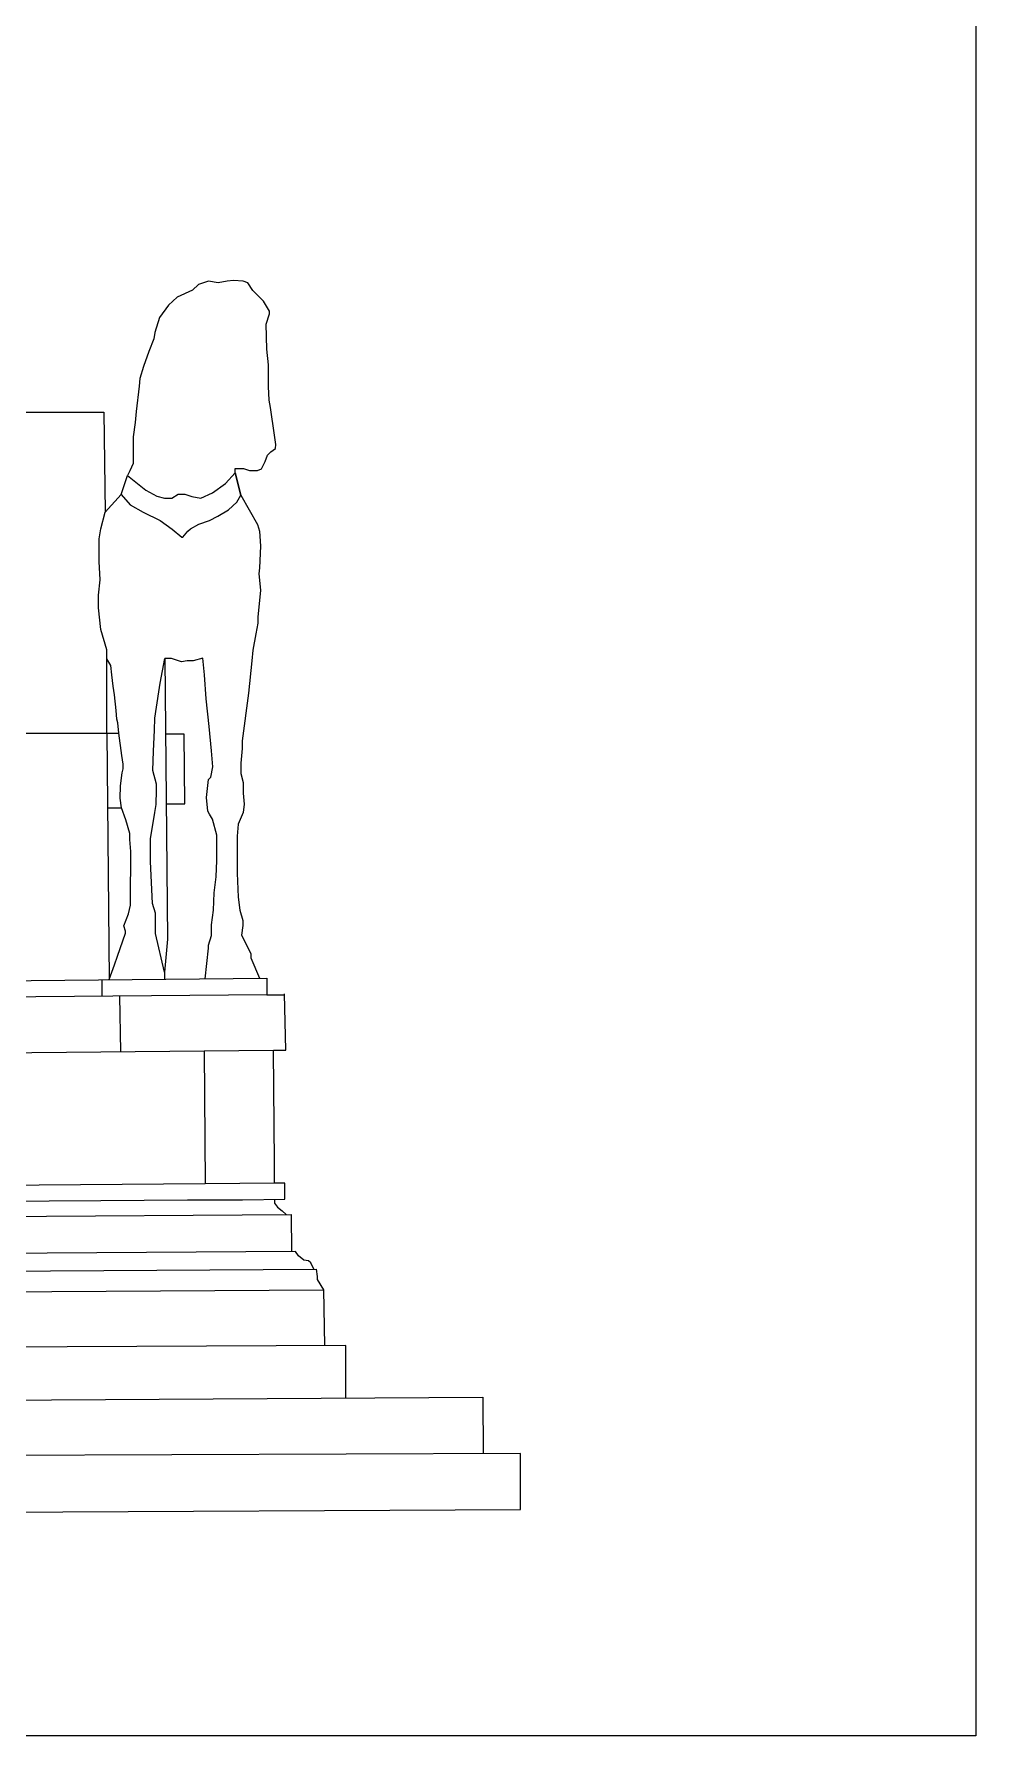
# Model space of a CAD drawing. Header units: inches. Extents: x 23.9 to 48.3, y 11.3 to 24.3.
# Drawn here: x 24.451 to 24.851, y 11.268 to 11.991 of the extents above; entities that cross this region are included whole.
import ezdxf

# ---------------------------------------------------------------- set-up
doc = ezdxf.new("R2010")
doc.units = ezdxf.units.IN
doc.header["$MEASUREMENT"] = 0
doc.layers.add('foto', color=7, linetype='Continuous')
doc.layers.add('çizgi', color=10, linetype='Continuous')
picture_1 = doc.add_image_def('image1.jpg', size_in_pixel=(1984, 2806))

msp = doc.modelspace()

# ---------------------------------------------------------------- linework, layer by layer
at = {"layer": 'çizgi'}
for p, q in [((24.53557, 11.88664), (24.5329, 11.88635)), ((24.53965, 11.88635), (24.53557, 11.88664)), ((24.51168, 11.87956), (24.50795, 11.87613)), ((24.51807, 11.88259), (24.51168, 11.87956)), ((24.52075, 11.88494), (24.51807, 11.88259)), ((24.52493, 11.88631), (24.52075, 11.88494)), ((24.52905, 11.88561), (24.52493, 11.88631)), ((24.5329, 11.88635), (24.52905, 11.88561)), ((24.54168, 11.88559), (24.53965, 11.88635)), ((24.54371, 11.88236), (24.54168, 11.88559)), ((24.5483, 11.87782), (24.54371, 11.88236)), ((24.50795, 11.87613), (24.50417, 11.87086)), ((24.55088, 11.87353), (24.5483, 11.87782)), ((24.54938, 11.86802), (24.55088, 11.87249)), ((24.55088, 11.87249), (24.55088, 11.87353)), ((24.50417, 11.87086), (24.5021, 11.86453)), ((24.5497, 11.85739), (24.54938, 11.86802)), ((24.50168, 11.86185), (24.49951, 11.85644)), ((24.5021, 11.86453), (24.50168, 11.86185)), ((24.49951, 11.85644), (24.49734, 11.8501)), ((24.55046, 11.85073), (24.5497, 11.85739)), ((24.55046, 11.84148), (24.55046, 11.85073)), ((24.49575, 11.84492), (24.49539, 11.84162)), ((24.49734, 11.8501), (24.49575, 11.84492)), ((24.49539, 11.84162), (24.49423, 11.83086)), ((24.55076, 11.83571), (24.55046, 11.84148)), ((24.42882, 11.83068), (24.48045, 11.83068)), ((24.48045, 11.83068), (24.48106, 11.78812)), ((24.49423, 11.83086), (24.49373, 11.82621)), ((24.55123, 11.83257), (24.55076, 11.83571)), ((24.55293, 11.82084), (24.55123, 11.83257)), ((24.49373, 11.82621), (24.49289, 11.8201)), ((24.49289, 11.8201), (24.49289, 11.8131)), ((24.55141, 11.81369), (24.55338, 11.81517)), ((24.55349, 11.81689), (24.55293, 11.82084)), ((24.55338, 11.81517), (24.55349, 11.81689)), ((24.49289, 11.80873), (24.49151, 11.80572)), ((24.49289, 11.8131), (24.49289, 11.80873)), ((24.5475, 11.80653), (24.54903, 11.8096)), ((24.54903, 11.8096), (24.55001, 11.8124)), ((24.55001, 11.8124), (24.55141, 11.81369)), ((24.48778, 11.79568), (24.4905, 11.80371)), ((24.49151, 11.80572), (24.4905, 11.80371)), ((24.4905, 11.80371), (24.49823, 11.79749)), ((24.52659, 11.79629), (24.53221, 11.8003)), ((24.53221, 11.8003), (24.53634, 11.80489)), ((24.53634, 11.80489), (24.53634, 11.80667)), ((24.53634, 11.80667), (24.53981, 11.80667)), ((24.53634, 11.80489), (24.53871, 11.79533)), ((24.53871, 11.79533), (24.53634, 11.80489)), ((24.53981, 11.80667), (24.54235, 11.80576)), ((24.54235, 11.80576), (24.54574, 11.80576)), ((24.54574, 11.80576), (24.5475, 11.80653)), ((24.48106, 11.78812), (24.48778, 11.79568)), ((24.48778, 11.79568), (24.49162, 11.79115)), ((24.49823, 11.79749), (24.50304, 11.79496)), ((24.50304, 11.79496), (24.50623, 11.79409)), ((24.50623, 11.79409), (24.50931, 11.79409)), ((24.50931, 11.79409), (24.51207, 11.79577)), ((24.51207, 11.79577), (24.51488, 11.79577)), ((24.51488, 11.79577), (24.51785, 11.79479)), ((24.51785, 11.79479), (24.52168, 11.79411)), ((24.52168, 11.79411), (24.52659, 11.79629)), ((24.53701, 11.79236), (24.53871, 11.79533)), ((24.53871, 11.79533), (24.54582, 11.78289)), ((24.47923, 11.78099), (24.48106, 11.78812)), ((24.49162, 11.79115), (24.49711, 11.78806)), ((24.49711, 11.78806), (24.50442, 11.78454)), ((24.52535, 11.7845), (24.52892, 11.78633)), ((24.52892, 11.78633), (24.53341, 11.78906)), ((24.53341, 11.78906), (24.53701, 11.79236)), ((24.47847, 11.77674), (24.47923, 11.78099)), ((24.50442, 11.78454), (24.50951, 11.78093)), ((24.50951, 11.78093), (24.51364, 11.7774)), ((24.51408, 11.7774), (24.51614, 11.78003)), ((24.51614, 11.78003), (24.51724, 11.78103)), ((24.51724, 11.78103), (24.52078, 11.783)), ((24.52078, 11.783), (24.52535, 11.7845)), ((24.54582, 11.78289), (24.54664, 11.77999)), ((24.54664, 11.77999), (24.54704, 11.77369)), ((24.47847, 11.76712), (24.47847, 11.77674)), ((24.51364, 11.7774), (24.51408, 11.7774)), ((24.54704, 11.77369), (24.54667, 11.76443)), ((24.47884, 11.75933), (24.47847, 11.76712)), ((24.54667, 11.76443), (24.5464, 11.7618)), ((24.47811, 11.75276), (24.47884, 11.75933)), ((24.5464, 11.7618), (24.547, 11.7549)), ((24.47811, 11.74744), (24.47811, 11.75276)), ((24.547, 11.7549), (24.54588, 11.7434)), ((24.47915, 11.73822), (24.47811, 11.74744)), ((24.54588, 11.7434), (24.54588, 11.74094)), ((24.48167, 11.72956), (24.47915, 11.73822)), ((24.54504, 11.73637), (24.54374, 11.72936)), ((24.54588, 11.74094), (24.54504, 11.73637)), ((24.48167, 11.69406), (24.48167, 11.72956)), ((24.54374, 11.72936), (24.54334, 11.72486)), ((24.48336, 11.72294), (24.48167, 11.72576)), ((24.48386, 11.71894), (24.48336, 11.72294)), ((24.50436, 11.71541), (24.50636, 11.72581)), ((24.50919, 11.72581), (24.50636, 11.72581)), ((24.50636, 11.72581), (24.50753, 11.60646)), ((24.51047, 11.72541), (24.50919, 11.72581)), ((24.51345, 11.72447), (24.51047, 11.72541)), ((24.51589, 11.72487), (24.51345, 11.72447)), ((24.51846, 11.72487), (24.51589, 11.72487)), ((24.52254, 11.72594), (24.51846, 11.72487)), ((24.52322, 11.71888), (24.52254, 11.72594)), ((24.54334, 11.72486), (24.54194, 11.71116)), ((24.48444, 11.71414), (24.48386, 11.71894)), ((24.48491, 11.71038), (24.48444, 11.71414)), ((24.5038, 11.71162), (24.50436, 11.71541)), ((24.52395, 11.70869), (24.52322, 11.71888)), ((24.48575, 11.70379), (24.48491, 11.71038)), ((24.50215, 11.70043), (24.5038, 11.71162)), ((24.52517, 11.697), (24.52395, 11.70869)), ((24.54194, 11.71116), (24.53923, 11.6908)), ((24.486, 11.70001), (24.48575, 11.70379)), ((24.48646, 11.69852), (24.486, 11.70001)), ((24.48685, 11.69406), (24.48646, 11.69852)), ((24.50194, 11.69543), (24.50215, 11.70043)), ((24.42984, 11.69406), (24.48167, 11.69406)), ((24.48167, 11.69406), (24.48272, 11.58925)), ((24.48167, 11.69406), (24.48685, 11.69406)), ((24.48814, 11.68462), (24.48685, 11.69406)), ((24.50155, 11.68643), (24.50194, 11.69543)), ((24.51461, 11.69363), (24.50668, 11.69363)), ((24.51481, 11.66405), (24.51461, 11.69363)), ((24.52617, 11.68665), (24.52517, 11.697)), ((24.48869, 11.68084), (24.48814, 11.68462)), ((24.50133, 11.67815), (24.50155, 11.68643)), ((24.52676, 11.67981), (24.52617, 11.68665)), ((24.53923, 11.68762), (24.53873, 11.68134)), ((24.53923, 11.6908), (24.53923, 11.68762)), ((24.48758, 11.67173), (24.48827, 11.67719)), ((24.48827, 11.67719), (24.48869, 11.67898)), ((24.48869, 11.67898), (24.48869, 11.68084)), ((24.50286, 11.67238), (24.50133, 11.67815)), ((24.52599, 11.67544), (24.52676, 11.67981)), ((24.53873, 11.68134), (24.53873, 11.67699)), ((24.53873, 11.67699), (24.53965, 11.67315)), ((24.48733, 11.66647), (24.48758, 11.67173)), ((24.50263, 11.66371), (24.50286, 11.66987)), ((24.50286, 11.66987), (24.50286, 11.67238)), ((24.5241, 11.66675), (24.52489, 11.67437)), ((24.52489, 11.67437), (24.52599, 11.67544)), ((24.53965, 11.67315), (24.53965, 11.66851)), ((24.48199, 11.66238), (24.48791, 11.66238)), ((24.48791, 11.66238), (24.48733, 11.66647)), ((24.48979, 11.65726), (24.48791, 11.66238)), ((24.50207, 11.66028), (24.50263, 11.66371)), ((24.50696, 11.66405), (24.51481, 11.66405)), ((24.52464, 11.66087), (24.5241, 11.66675)), ((24.53965, 11.66851), (24.54012, 11.66392)), ((24.54012, 11.66392), (24.53965, 11.66032)), ((24.49143, 11.65145), (24.48979, 11.65726)), ((24.50025, 11.64918), (24.50207, 11.66028)), ((24.52532, 11.6597), (24.52464, 11.66087)), ((24.52663, 11.65747), (24.52532, 11.6597)), ((24.52848, 11.65065), (24.52663, 11.65747)), ((24.53758, 11.65545), (24.53713, 11.65032)), ((24.53965, 11.66032), (24.53758, 11.65545)), ((24.49143, 11.64888), (24.49143, 11.65145)), ((24.49194, 11.64376), (24.49143, 11.64888)), ((24.50025, 11.63948), (24.50025, 11.64918)), ((24.52848, 11.63992), (24.52848, 11.65065)), ((24.53713, 11.65032), (24.53713, 11.64275)), ((24.49194, 11.63878), (24.49194, 11.64376)), ((24.53713, 11.64275), (24.53713, 11.63461)), ((24.49174, 11.62725), (24.49194, 11.63878)), ((24.50106, 11.62169), (24.50025, 11.63948)), ((24.52823, 11.63301), (24.52848, 11.63992)), ((24.53713, 11.63461), (24.53751, 11.62439)), ((24.49174, 11.621), (24.49174, 11.62725)), ((24.527, 11.61884), (24.52731, 11.62624)), ((24.52731, 11.62624), (24.52823, 11.63301)), ((24.49088, 11.61726), (24.49174, 11.621)), ((24.50239, 11.61758), (24.50106, 11.62169)), ((24.52623, 11.61263), (24.527, 11.61884)), ((24.53751, 11.62439), (24.53828, 11.61882)), ((24.53828, 11.61882), (24.53955, 11.61444)), ((24.489, 11.61214), (24.49088, 11.61726)), ((24.48964, 11.60984), (24.489, 11.61214)), ((24.50239, 11.60892), (24.50239, 11.61758)), ((24.52623, 11.61146), (24.52623, 11.61263)), ((24.52623, 11.60806), (24.52623, 11.61146)), ((24.53955, 11.61222), (24.53895, 11.60811)), ((24.53955, 11.61444), (24.53955, 11.61222)), ((24.48625, 11.5993), (24.48964, 11.60896)), ((24.48964, 11.60896), (24.48964, 11.60984)), ((24.50619, 11.59246), (24.50239, 11.60892)), ((24.50753, 11.60646), (24.50619, 11.59246)), ((24.52489, 11.60399), (24.52623, 11.60806)), ((24.53895, 11.60811), (24.54296, 11.60031)), ((24.48492, 11.59552), (24.48625, 11.5993)), ((24.52356, 11.58966), (24.52489, 11.60258)), ((24.52489, 11.60258), (24.52489, 11.60399)), ((24.54296, 11.60031), (24.54296, 11.59855)), ((24.54296, 11.59855), (24.5466, 11.58989)), ((24.14729, 11.58589), (24.54967, 11.58992)), ((24.48272, 11.58925), (24.48492, 11.59552)), ((24.50619, 11.59246), (24.50622, 11.58948)), ((24.54967, 11.58992), (24.54967, 11.58286)), ((24.54967, 11.58286), (24.14777, 11.57911)), ((24.47956, 11.58922), (24.47956, 11.58221)), ((24.54967, 11.58286), (24.55729, 11.58286)), ((24.55778, 11.55929), (24.55728, 11.58316)), ((24.48767, 11.55863), (24.4873, 11.58228)), ((24.40731, 11.55787), (24.52304, 11.55896)), ((24.52304, 11.55896), (24.55251, 11.55924)), ((24.52304, 11.55896), (24.52349, 11.50243)), ((24.55251, 11.55924), (24.55778, 11.55929)), ((24.55296, 11.51155), (24.55251, 11.55924)), ((24.55296, 11.5027), (24.55296, 11.51155)), ((24.52349, 11.50243), (24.40823, 11.50149)), ((24.51598, 11.49555), (24.53934, 11.49562)), ((24.55296, 11.5027), (24.52349, 11.50243)), ((24.53934, 11.49562), (24.55741, 11.49592)), ((24.55741, 11.5027), (24.55296, 11.5027)), ((24.55301, 11.49585), (24.55301, 11.49418)), ((24.55741, 11.49592), (24.55741, 11.5027)), ((24.13845, 11.48658), (24.56006, 11.48939)), ((24.4102, 11.49491), (24.4792, 11.49529)), ((24.4792, 11.49529), (24.51598, 11.49555)), ((24.55301, 11.49418), (24.55426, 11.4925)), ((24.55426, 11.4925), (24.55625, 11.49092)), ((24.55625, 11.49092), (24.55792, 11.48937)), ((24.56006, 11.48939), (24.56016, 11.4736)), ((24.56198, 11.47361), (24.13702, 11.47095)), ((24.56314, 11.4718), (24.56198, 11.47361)), ((24.56539, 11.46994), (24.56314, 11.4718)), ((24.56742, 11.4696), (24.56539, 11.46994)), ((24.56848, 11.46883), (24.56742, 11.4696)), ((24.56967, 11.46611), (24.56848, 11.46883)), ((24.12824, 11.46345), (24.57064, 11.46611)), ((24.57064, 11.46611), (24.57116, 11.46305)), ((24.57116, 11.46305), (24.57116, 11.46171)), ((24.57116, 11.46171), (24.57388, 11.45733)), ((24.12387, 11.4547), (24.57388, 11.45733)), ((24.57388, 11.45733), (24.57426, 11.43363)), ((24.58336, 11.43368), (24.11428, 11.43145)), ((24.58336, 11.41126), (24.58336, 11.43368)), ((24.05638, 11.40795), (24.6415, 11.41162)), ((24.6415, 11.41162), (24.64165, 11.38768)), ((24.65763, 11.38775), (24.04107, 11.38521)), ((24.65763, 11.36382), (24.65763, 11.38775)), ((24.04107, 11.36105), (24.65763, 11.36382))]:
    msp.add_line(p, q, dxfattribs=at)

# ---------------------------------------------------------------- pictures from other files: only their frames are drawn
at = {"layer": 'foto'}
image = msp.add_image(picture_1, insert=(23.85117, 11.26756), size_in_units=(1, 1.41431), rotation=0, dxfattribs=at)
image.dxf.flags = 7

doc.saveas('drawing.dxf')
